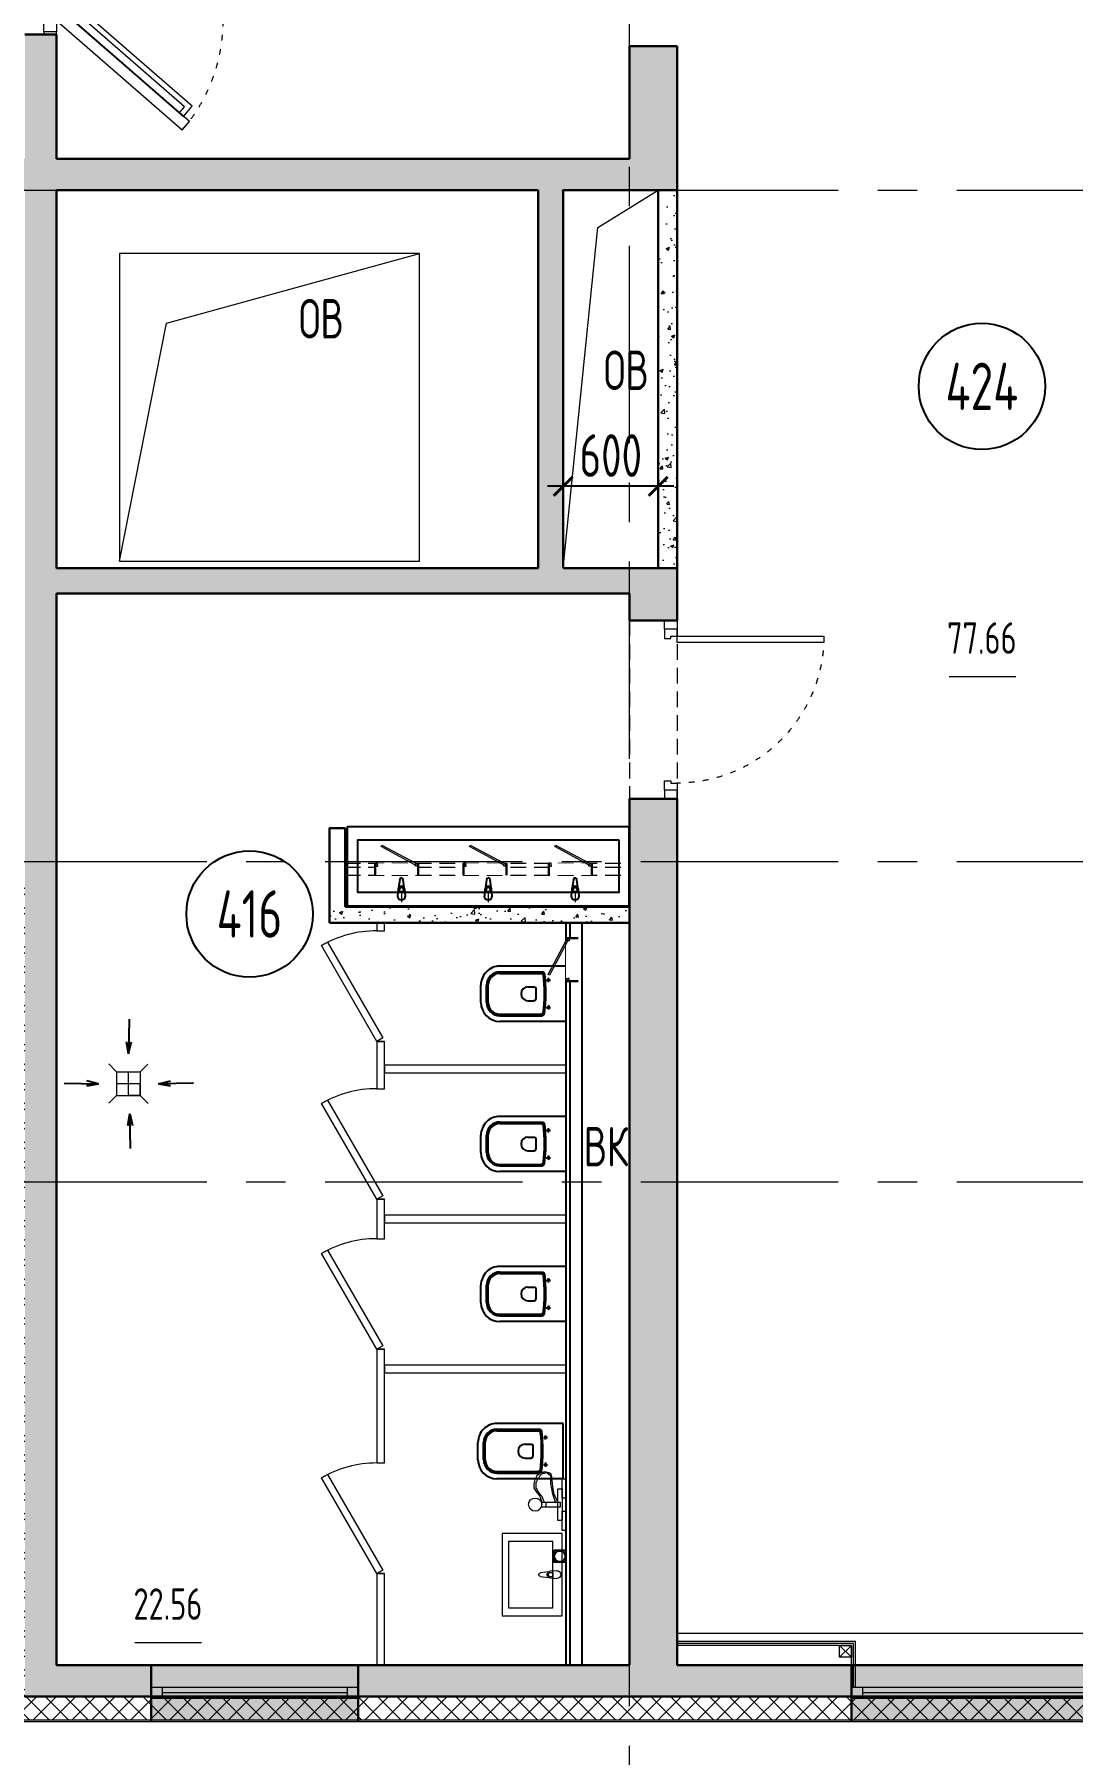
# Model space of a CAD drawing. Header units: millimetres. Extents: x -265044 to 366616, y 0 to 292181.
# Drawn here: x 242606 to 249181, y 61088 to 71983 of the extents above; entities that cross this region are included whole.
import ezdxf
from ezdxf import colors
from ezdxf.entities.mleader import LeaderData, LeaderLine
from ezdxf.enums import TextEntityAlignment as Align
from ezdxf.math import Vec2, Vec3

# ---------------------------------------------------------------- set-up
doc = ezdxf.new("R2010")
doc.units = ezdxf.units.MM
doc.header["$MEASUREMENT"] = 0
doc.set_wipeout_variables(frame=1)
doc.header["$PDMODE"] = 3
doc.header["$PDSIZE"] = -4
for name, pattern in [('ACAD_ISO03W100', [30, 12, -18]), ('ADSK_Штриховая_ш2 п1', [3, 2, -1]), ('CENTER', [2, 1.25, -0.25, 0.25, -0.25])]:
    doc.linetypes.add(name, pattern=pattern)
doc.layers.get('0').update_dxf_attribs({"color": 250, "lineweight": 9})
doc.layers.get('Defpoints').update_dxf_attribs({"color": 6})
for name, color, linetype, lineweight in [('_0', 250, 'Continuous', 9), ('_TEXT', 189, 'Continuous', 30), ('_ВК-шахты', 3, 'Continuous', 30), ('АР_Двери', 5, 'Continuous', 18), ('АР_Маркер экспликации', 239, 'Continuous', 13), ('АР_МосжилНии_Стены', 202, 'Continuous', 30), ('АР_Навесной фасад', 5, 'Continuous', 5), ('АР_Номер помещения', 1, 'Continuous', 25), ('АР_Окна БЛОК', 250, 'Continuous', 13), ('АР_Оси', 193, 'Continuous', 9), ('АР_Отметки', 250, 'Continuous', 15), ('АР_Перегородки газоблок', 165, 'Continuous', 30), ('АР_Перегородки газоблок_Штрих', 165, 'Continuous', 5), ('АР_Перегородки сантехнические', 216, 'Continuous', 9), ('АР_Подоконники', 163, 'Continuous', 9), ('АР_Помещения_площадь', 19, 'Continuous', 9), ('АР_Сущ Несущая стена', 202, 'Continuous', 30), ('АР_тонкая линия', 250, 'Continuous', 0), ('АР_Утеплитель', 250, 'Continuous', 9), ('АР_Штриховка монолит', 250, 'Continuous', 9), ('Размер шахт', 95, 'Continuous', 9), ('Сантехнические приборы', 7, 'Continuous', 9), ('Эвакуация', 7, 'Continuous', 9)]:
    doc.layers.add(name, color=color, linetype=linetype, lineweight=lineweight)
for name, color, linetype in [('АР_Отверстия', 251, 'Continuous'), ('ТХ_ВК_оборуд.ТХ', 250, 'Continuous'), ('ТХ_ВК_трапы', 5, 'Continuous'), ('ТХ_дозаторы', 7, 'Continuous'), ('ТХ_размеры', 240, 'Continuous'), ('ТХ_сантехника', 253, 'Continuous')]:
    doc.layers.add(name, color=color, linetype=linetype)
doc.styles.add('ICOCPEUR', font='isocpeur.ttf')
doc.styles.add('ISOCPEUR', font='isocpeur.ttf', dxfattribs={"width": 0.7})
doc.styles.get("Standard").update_dxf_attribs({"font": 'isocpeur.ttf'})
doc.dimstyles.new('R_100', dxfattribs={"dimtxt": 270, "dimasz": 120, "dimexe": 100, "dimexo": 0, "dimgap": 60, "dimtad": 1, "dimdec": 0, "dimrnd": 5, "dimzin": 0, "dimdsep": 46, "dimtxsty": 'ISOCPEUR', "dimblk": 'ARCHTICK', "dimcen": 0, "dimdle": 100, "dimclrd": 256, "dimclre": 256, "dimclrt": 256, "dimadec": 0, "dimazin": 0, "dimtfac": 2, "dimtdec": 0, "dimtofl": 0, "dimtmove": 1, "dimatfit": 3, "dimfxl": 1, "dimtvp": 3, "dimtolj": 1, "dimtzin": 0, "dimarcsym": 0})
pattern_1 = [(50, (0, 0), (215.17805, -18.82564), [22.5, -247.5]), (355, (0, 0), (-41.6254, 225.65764), [18, -198]), (100.45144, (17.93, -1.57), (173.55265, 206.832), [19.12206, -210.34263]), (46.1842, (0, 60), (320.1724, -49.65578), [33.75, -371.25]), (96.63564, (26.68, 55.86), (280.3986, 292.23558), [28.6831, -315.51413]), (351.18416, (0, 60), (280.3986, 292.2356), [27, -297]), (21, (30, 45), (179.07212, -120.78567), [22.5, -247.5]), (326, (30, 45), (72.9946, 217.54501), [18, -198]), (71.451445, (44.92, 34.93), (252.06671, 96.75935), [19.12206, -210.34263]), (37.5, (0, 0), (3.647957, 99.868156), [0, -195.6, 0, -201, 0, -198.75]), (7.5, (0, 0), (78.92086, 118.323514), [0, -114.6, 0, -191.1, 0, -75.75]), (327.5, (-66.9, 0), (160.14673, -6.766462), [0, -75, 0, -234, 0, -310.5]), (317.5, (-96.9, 0), (174.95585, 30.031495), [0, -97.5, 0, -155.4, 0, -220.5])]

# ---------------------------------------------------------------- blocks, each defined once
blk = doc.blocks.new('*U1037')
at = {"color": 8}
blk.add_lwpolyline([(-100, 80), (-100, 1010), (-140, 1010), (-140, 80)], close=True, dxfattribs=at)
for points in [[(-1130, 0), (-1130, 80), (-1075, 80), (-1075, 0), (-1130, 0)], [(-1075, 80), (-1075, 0), (-1015, 0), (-1015, 40), (-1030, 40), (-1030, 80), (-1075, 80)], [(-55, 80), (-55, 0), (-115, 0), (-115, 40), (-100, 40), (-100, 80), (-55, 80)], [(0, 0), (0, 80), (-55, 80), (-55, 0), (0, 0)]]:
    blk.add_lwpolyline(points, dxfattribs=at)
at = {"color": 8, "linetype": 'ACAD_ISO03W100', "ltscale": 3}
blk.add_arc((-100, 80), 930, 90, 180, dxfattribs=at)
blk = doc.blocks.new('*U372')
h = blk.add_hatch(color=8)
h.dxf.hatch_style = 1
h.paths.add_polyline_path([(-1310, -140), (0, -140), (0, 220), (-1310, 220)])
at = {"color": 8, "lineweight": 30}
for p, q in [((-1310, -140), (-1310, 220)), ((0, -140), (0, 220))]:
    blk.add_line(p, q, dxfattribs=at)
at = {"color": 8}
for p, q in [((0, 220), (-1310, 220)), ((-1310, 70), (0, 70)), ((-1310, 0), (0, 0)), ((-1240, 0), (-1240, 70)), ((-1240, 35), (-70, 35)), ((-70, 0), (-70, 70)), ((-1310, -140), (0, -140)), ((-1310, -140), (-1310, -140)), ((-1310, -140), (-1310, -140)), ((0, -140), (0, -140)), ((0, -140), (0, -140))]:
    blk.add_line(p, q, dxfattribs=at)
blk = doc.blocks.new('*U371')
h = blk.add_hatch(color=8)
h.dxf.hatch_style = 1
h.paths.add_polyline_path([(-1600, -140), (0, -140), (0, 220), (-1600, 220)])
at = {"color": 8, "lineweight": 30}
for p, q in [((-1600, -140), (-1600, 220)), ((0, -140), (0, 220))]:
    blk.add_line(p, q, dxfattribs=at)
at = {"color": 8}
for p, q in [((0, 220), (-1600, 220)), ((-1600, 70), (0, 70)), ((-1600, 0), (0, 0)), ((-1530, 0), (-1530, 70)), ((-1530, 35), (-70, 35)), ((-70, 0), (-70, 70)), ((-1600, -140), (0, -140)), ((-1600, -140), (-1600, -140)), ((-1600, -140), (-1600, -140)), ((0, -140), (0, -140)), ((0, -140), (0, -140))]:
    blk.add_line(p, q, dxfattribs=at)
blk = doc.blocks.new('*U189')
at = {"layer": 'АР_Номер помещения', "color": 8}
blk.add_circle((-20474, 3871), 400, dxfattribs=at)
at = {"layer": 'АР_Помещения_площадь', "color": 8}
blk.add_line((-20778, -745), (-21200, -745), dxfattribs=at)
at = {"color": 8, "style": 'ISOCPEUR', "width": 0.7, "flags": 1}
blk.add_attdef('КАТЕГОРИЯ', (-499, -2092), '', height=250, dxfattribs=at)
at = {"layer": 'АР_Номер помещения', "color": 8, "style": 'ISOCPEUR', "width": 0.7}
blk.add_attdef('НОМЕР_ПОМЕЩЕНИЯ', text='', height=300, dxfattribs=at).set_placement((-20474, 3871), align=Align.MIDDLE_CENTER)
at = {"layer": 'АР_Помещения_площадь', "color": 8, "lineweight": 30, "width": 0.7, "flags": 104}
blk.add_attdef('ИМЯ_ПОМЕЩЕНИЯ', text='', height=100, dxfattribs=at).set_placement((158, 1217), align=Align.MIDDLE_CENTER)
at = {"layer": 'АР_Помещения_площадь', "color": 8, "style": 'ISOCPEUR', "width": 0.7}
blk.add_attdef('ПЛОЩАДЬ_ПОМЕЩЕНИЯ', text='', height=200, dxfattribs=at).set_placement((-20773, -499), align=Align.MIDDLE_RIGHT)
blk = doc.blocks.new('*U918')
at = {"layer": 'АР_Номер помещения', "color": 8}
blk.add_circle((-15051, 8363), 400, dxfattribs=at)
at = {"layer": 'АР_Помещения_площадь', "color": 8}
blk.add_line((-14836, 6523), (-15259, 6523), dxfattribs=at)
at = {"color": 8, "style": 'ISOCPEUR', "width": 0.7, "flags": 1}
blk.add_attdef('КАТЕГОРИЯ', (-499, -2092), '', height=250, dxfattribs=at)
at = {"layer": 'АР_Номер помещения', "color": 8, "style": 'ISOCPEUR', "width": 0.7}
blk.add_attdef('НОМЕР_ПОМЕЩЕНИЯ', text='', height=300, dxfattribs=at).set_placement((-15051, 8363), align=Align.MIDDLE_CENTER)
at = {"layer": 'АР_Помещения_площадь', "color": 8, "style": 'ISOCPEUR', "width": 0.7}
blk.add_attdef('ПЛОЩАДЬ_ПОМЕЩЕНИЯ', text='', height=200, dxfattribs=at).set_placement((-14831, 6769), align=Align.MIDDLE_RIGHT)
at = {"layer": 'АР_Помещения_площадь', "color": 8, "lineweight": 30, "width": 0.7, "flags": 104}
blk.add_attdef('ИМЯ_ПОМЕЩЕНИЯ', text='', height=100, dxfattribs=at).set_placement((158, 1217), align=Align.MIDDLE_CENTER)
blk = doc.blocks.new('_DotSmall')
at = {"color": 8, "linetype": 'ByBlock', "const_width": 0.5}
blk.add_lwpolyline([(-0.0625, 0, 1), (0.0625, 0, 1)], format="xyb", close=True, dxfattribs=at)
blk = doc.blocks.new('_ArchTick')
at = {"color": 8, "linetype": 'ByBlock', "const_width": 0.15}
blk.add_lwpolyline([(-0.5, -0.5), (0.5, 0.5)], dxfattribs=at)
blk = doc.blocks.new('*D797')
at = {"layer": 'Defpoints', "color": 0, "lineweight": 13, "ltscale": 100, "transparency": 16777216}
for p in [(245955, 69121), (245955, 69024), (246556, 69024)]:
    blk.add_point(p, dxfattribs=at)
at = {"layer": 'Размер шахт', "color": 8, "lineweight": -2, "ltscale": 100, "transparency": 16777216}
for p, q in [((245955, 69024), (245955, 69221)), ((246556, 69024), (246556, 69221)), ((246656, 69121), (245855, 69121))]:
    blk.add_line(p, q, dxfattribs=at)
at = {"layer": 'Размер шахт', "color": 8, "lineweight": -2, "ltscale": 100, "transparency": 16777216, "xscale": 120, "yscale": 120, "zscale": 120, "rotation": 180}
blk.add_blockref('_ArchTick', (245955, 69121), dxfattribs=at)
at = {"layer": 'Размер шахт', "color": 8, "lineweight": -2, "ltscale": 100, "transparency": 16777216, "xscale": 120, "yscale": 120, "zscale": 120}
blk.add_blockref('_ArchTick', (246556, 69121), dxfattribs=at)
at = {"layer": 'Размер шахт', "color": 8, "ltscale": 100, "transparency": 16777216, "insert": (246256, 69316), "char_height": 270, "attachment_point": 5, "style": 'ISOCPEUR'}
blk.add_mtext('\\A1;600', dxfattribs=at)
blk = doc.blocks.new('*U15')
at = {"color": 8}
for p, q in [((0, 0), (0, -50)), ((700, 0), (700, -50))]:
    blk.add_line(p, q, dxfattribs=at)
blk.add_lwpolyline([(0, 0), (606, 350), (628, 312), (22, -38)], close=True, dxfattribs=at)
blk.add_arc((0, 0), 700, 0, 30, dxfattribs=at)
blk = doc.blocks.new('Из_буфера31843')
at = {"color": 8}
for p, q in [((366, 166), (359, 113)), ((395, 113), (388, 166)), ((916, 166), (909, 113)), ((945, 113), (938, 166)), ((1466, 166), (1459, 113)), ((1495, 113), (1488, 166)), ((356, 104), (352, 62)), ((363, 87), (363, 101)), ((390, 87), (363, 87)), ((390, 101), (390, 87)), ((402, 62), (398, 104)), ((906, 104), (902, 62)), ((913, 87), (913, 101)), ((940, 87), (913, 87)), ((940, 101), (940, 87)), ((952, 62), (948, 104)), ((1456, 104), (1452, 62)), ((1463, 87), (1463, 101)), ((1490, 87), (1463, 87)), ((1490, 101), (1490, 87)), ((1502, 62), (1498, 104))]:
    blk.add_line(p, q, dxfattribs=at)
at = {"color": 8, "lineweight": 13, "ltscale": 500}
for p, q in [((377, 85), (377, 23)), ((927, 85), (927, 23)), ((1477, 85), (1477, 23))]:
    blk.add_line(p, q, dxfattribs=at)
at = {"color": 8}
for points in [[(1820, 500), (34, 500), (34, 0), (1820, 0)], [(1755, 415), (99, 415), (99, 85), (1755, 85)]]:
    blk.add_lwpolyline(points, close=True, dxfattribs=at)
for centre, major_axis, start_param, end_param in [((377, 102), (-14.9, -14.9), -1.35736, -0.875625), ((377, 102), (-14.9, 14.9), 4.498953, 6.496621), ((377, 101), (-9.62, 9.62), 3.926991, 7.068583), ((377, 165), (-7.91, 7.91), 4.051589, 6.943986), ((377, 102), (-14.9, 14.9), 4.017217, 4.498953), ((927, 102), (-14.9, -14.9), -1.35736, -0.875625), ((927, 102), (-14.9, 14.9), 4.498953, 6.496621), ((927, 101), (-9.62, 9.62), 3.926991, 7.068583), ((927, 165), (-7.91, 7.91), 4.051589, 6.943986), ((927, 102), (-14.9, 14.9), 4.017217, 4.498953), ((1477, 102), (-14.9, -14.9), -1.35736, -0.875625), ((1477, 102), (-14.9, 14.9), 4.498953, 6.496621), ((1477, 101), (-9.62, 9.62), 3.926991, 7.068583), ((1477, 165), (-7.91, 7.91), 4.051589, 6.943986), ((1477, 102), (-14.9, 14.9), 4.017217, 4.498953), ((377, 62), (-17.7, -17.7), -0.785398, 2.356194), ((927, 62), (-17.7, -17.7), -0.785398, 2.356194), ((1477, 62), (-17.7, -17.7), -0.785398, 2.356194)]:
    blk.add_ellipse(centre, major_axis=major_axis, ratio=1, start_param=start_param, end_param=end_param, dxfattribs=at)
blk = doc.blocks.new('унитаз поликлиники')
at = {"color": 8}
for p, q in [((0, 175), (0, -175)), ((0, 175), (420, 175)), ((420, 139), (150, 139)), ((420, 129), (157, 129)), ((126, 87), (100, 87)), ((112, 73), (112, 100)), ((192, -34), (192, 34)), ((242, 44), (202, 44)), ((494, 57), (494, -57)), ((504, 55), (504, -55)), ((540, 55), (540, -55)), ((126, -87), (99, -86)), ((112, -73), (112, -100)), ((242, -44), (202, -44)), ((0, -175), (420, -175)), ((420, -139), (148, -139)), ((420, -129), (155, -129))]:
    blk.add_line(p, q, dxfattribs=at)
for centre, radius, start, end in [((420, 55), 120, 0, 90), ((420, 55), 83.5, 359.8619, 90.3335), ((420, 55), 74, 0, 90), ((242, 0), 43.7, 270, 90), ((420, -55), 120, 270, 0), ((420, -55), 84, 270, 0), ((420, -55), 74, 270, 358.4018)]:
    blk.add_arc(centre, radius, start, end, dxfattribs=at)
at = {"color": 8, "extrusion": (0, 0, -1)}
for centre, major_axis, ratio, start_param, end_param in [((1158, 0), (-731, -726), 0.993775, 0.659849, 0.910919), ((984, 0), (-23, -941), 0.89728, 1.422258, 1.677847), ((150, 127), (-5.6, -10.5), 0.821373, 1.269211, 2.570669), ((154, 120), (-5.61, -7.72), 0.798093, 1.232924, 2.686723), ((112, 87), (3.55, 3.55), 1, 5.504025, 11.78721), ((202, -33), (4.12, -9.49), 0.964797, 0.42926, 1.943413), ((148, -127), (5.4, -10.4), 0.836443, 0.56114, 1.877577), ((155, -117), (5.3, -10.4), 0.842984, 0.549902, 1.8819)]:
    blk.add_ellipse(centre, major_axis=major_axis, ratio=ratio, start_param=start_param, end_param=end_param, dxfattribs=at)
at = {"color": 8}
for centre, major_axis, ratio, start_param, end_param in [((202, 33), (4.12, 9.49), 0.964797, 0.42926, 1.943413), ((112, -87), (3.54, -3.55), 1, 5.504025, 11.78721)]:
    blk.add_ellipse(centre, major_axis=major_axis, ratio=ratio, start_param=start_param, end_param=end_param, dxfattribs=at)
blk = doc.blocks.new('Из_буфера27431')
at = {"color": 8, "linetype": 'Continuous', "lineweight": 5}
for p, q in [((-139, 11), (-86, 18)), ((-139, 11), (-86, 18)), ((-76, 21), (-34, 25)), ((-76, 21), (-34, 25)), ((-59, 14), (-74, 14)), ((-59, 14), (-74, 14)), ((-59, -14), (-59, 14)), ((-59, -14), (-59, 14)), ((-86, -18), (-139, -11)), ((-86, -18), (-139, -11)), ((-34, -25), (-76, -21)), ((-34, -25), (-76, -21)), ((-74, -14), (-59, -14)), ((-74, -14), (-59, -14))]:
    blk.add_line(p, q, dxfattribs=at)
for points in [[(0, -260), (-380, -260), (-380, 260), (0, 260)], [(-59, -210), (-339, -210), (-339, 210), (-59, 210)], [(-59, -210), (-339, -210), (-339, 210), (-59, 210)]]:
    blk.add_lwpolyline(points, close=True, dxfattribs=at)
for centre, radius, start, end in [((-137, 0), 11.2, 97.1389, 262.8611), ((-137, 0), 11.2, 97.1389, 262.8611), ((-74, 0), 21.1, 122.771, 237.229), ((-74, 0), 21.1, 122.771, 237.229), ((-74, 0), 13.6, 90, 270), ((-74, 0), 13.6, 90, 270), ((-74, 0), 21.1, 95.1696, 122.771), ((-74, 0), 21.1, 95.1696, 122.771), ((-34, 0), 25, 270, 90), ((-34, 0), 25, 270, 90), ((-74, 0), 21.1, 237.229, 264.8304), ((-74, 0), 21.1, 237.229, 264.8304)]:
    blk.add_arc(centre, radius, start, end, dxfattribs=at)
blk = doc.blocks.new('дв.1700')
at = {"layer": 'АР_Двери', "color": 8}
for points in [[(-87, 0), (-87, -80), (-70, -80), (-70, 0), (-87, 0)], [(-70, -80), (-70, 0), (0, 0), (0, -30), (0, -30), (0, -80), (-70, -80)], [(1596, -80), (1596, 0), (1526, 0), (1526, -30), (1526, -30), (1526, -80), (1596, -80)], [(1613, 0), (1613, -80), (1596, -80), (1596, 0), (1613, 0)]]:
    blk.add_lwpolyline(points, dxfattribs=at)
for points in [[(0, -80), (-692, -876), (-639, -922), (53, -126)], [(1997, -150), (1526, -150), (1526, -80), (1997, -80)], [(20, -164), (-606, -884), (-542, -940), (84, -219)], [(-3, -190), (-583, -858), (-546, -890), (35, -223)], [(1947, -235), (1576, -235), (1576, -150), (1947, -150)], [(1912, -200), (1611, -200), (1611, -150), (1912, -150)]]:
    blk.add_lwpolyline(points, close=True, dxfattribs=at)
at = {"layer": 'АР_Двери', "color": 8, "linetype": 'ACAD_ISO03W100', "ltscale": 3}
for points in [[(0, -80), (0, -1135), (70, -1135), (70, -80)], [(1456, -551), (1456, -80), (1526, -80), (1526, -551)]]:
    blk.add_lwpolyline(points, close=True, dxfattribs=at)
for points in [[(70, -1050), (70, -1085), (155, -1085), (155, -130), (70, -130), (70, -165)], [(70, -1050), (120, -1050), (120, -165), (70, -165)], [(1456, -466), (1456, -501), (1371, -501), (1371, -130), (1456, -130), (1456, -165)], [(1456, -466), (1406, -466), (1406, -165), (1456, -165)]]:
    blk.add_lwpolyline(points, dxfattribs=at)
for centre, radius, start, end in [((0, -80), 1055, 229, 0), ((1526, -80), 471, 180, 351.4758)]:
    blk.add_arc(centre, radius, start, end, dxfattribs=at)
blk = doc.blocks.new('111')
at = {"layer": 'Сантехнические приборы', "color": 8}
blk.add_line((293830, -128587), (293830, -128612), dxfattribs=at)
at = {"layer": 'Сантехнические приборы', "color": 8, "lineweight": 0}
for points in [[(293831, -128402), (293857, -128402), (293857, -128524), (293831, -128524)], [(293857, -128466), (293883, -128466), (293883, -128665), (293857, -128665)], [(293870, -128550), (293986, -128550), (293986, -128582), (293870, -128582)], [(293986, -128582), (293960, -128582), (293960, -128550), (293986, -128550)], [(293831, -128607), (293857, -128607), (293857, -128729), (293831, -128729)]]:
    blk.add_lwpolyline(points, close=True, dxfattribs=at)
for points in [[(293883, -128582), (293908, -128633), (293915, -128678), (293921, -128742), (293928, -128762), (293941, -128768), (293966, -128774), (293992, -128768), (294018, -128749), (294030, -128723), (294037, -128697), (294037, -128672), (294024, -128652), (293998, -128620), (293986, -128582)], [(293896, -128575), (293902, -128595), (293915, -128633), (293921, -128665), (293928, -128697), (293928, -128717), (293928, -128729), (293928, -128736), (293928, -128742), (293928, -128749), (293934, -128755), (293941, -128755), (293941, -128762), (293947, -128762), (293953, -128768), (293960, -128768), (293966, -128768), (293966, -128762), (293973, -128762), (293979, -128762), (293992, -128755), (293998, -128749), (294005, -128736), (294011, -128729), (294018, -128717), (294024, -128704), (294024, -128697), (294024, -128691), (294024, -128685), (294024, -128678), (294024, -128672), (294018, -128665), (294018, -128659), (294011, -128652), (294011, -128646), (293998, -128633), (293986, -128620), (293979, -128601), (293973, -128588), (293973, -128582)]]:
    blk.add_lwpolyline(points, dxfattribs=at)
for points in [[(293986, -128569), (293986, -128543), (294005, -128524), (294024, -128524)], [(294024, -128524), (294050, -128524), (294069, -128543), (294069, -128569)], [(294024, -128607), (294005, -128607), (293986, -128588), (293986, -128569)], [(294069, -128569), (294069, -128588), (294050, -128607), (294024, -128607)]]:
    blk.add_open_spline(points, degree=3, dxfattribs=at)
blk = doc.blocks.new('A$C500e89c7')
at = {"color": 8, "ltscale": 100}
blk.add_circle((-37, 37), 35.3, dxfattribs=at)
at = {"layer": 'ТХ_дозаторы', "color": 8, "ltscale": 100}
blk.add_lwpolyline([(-73, 75), (0, 75), (0, 0), (-73, 0)], close=True, dxfattribs=at)
blk = doc.blocks.new('A$C3079c8b3')
at = {"layer": 'АР_Перегородки газоблок', "color": 8, "lineweight": 25, "ltscale": 100}
for points in [[(33798, -16925), (33798, -12223)], [(33823, -16925), (33823, -12223)], [(33898, -12223), (33898, -16925)]]:
    blk.add_lwpolyline(points, dxfattribs=at)
blk = doc.blocks.new('A$Ce02d65bd')
at = {"color": 8, "ltscale": 100}
for points in [[(0, 0), (0, 75), (75, 75), (75, 0), (0, 0)], [(0, 0), (75, 75)], [(0, 75), (75, 0)]]:
    blk.add_lwpolyline(points, dxfattribs=at)
blk = doc.blocks.new('Трап ТХ')
at = {"layer": 'ТХ_ВК_трапы', "color": 8, "lineweight": 0}
for p, q in [((305243, -196674), (305293, -196725)), ((305293, -196725), (305293, -196875)), ((305293, -196725), (305442, -196725)), ((305368, -196875), (305368, -196725)), ((305491, -196676), (305442, -196725)), ((305442, -196725), (305442, -196875)), ((305442, -196800), (305293, -196800)), ((305442, -196875), (305442, -196800)), ((305243, -196924), (305293, -196875)), ((305293, -196875), (305442, -196875)), ((305442, -196875), (305368, -196875)), ((305493, -196926), (305442, -196875))]:
    blk.add_line(p, q, dxfattribs=at)
blk = doc.blocks.new('A$C985b353d')
at = {"layer": 'ТХ_ВК_трапы', "color": 8, "ltscale": 100}
for p, q in [((6, 409), (2, 189)), ((2, 189), (-11, 264)), ((-11, 264), (2, 189)), ((2, 189), (20, 264)), ((-407, 3), (-188, -1)), ((-188, -1), (-263, 17)), ((192, -1), (267, 17)), ((412, 3), (192, -1)), ((-188, -1), (-262, -14)), ((-262, -14), (-188, -1)), ((192, -1), (267, -14)), ((267, -14), (192, -1)), ((10, -191), (-4, -265)), ((-4, -265), (10, -191)), ((14, -410), (10, -191)), ((10, -191), (27, -266))]:
    blk.add_line(p, q, dxfattribs=at)
blk = doc.blocks.new('*U1544')
at = {"color": 8}
blk.add_wipeout([(-565, 60), (445, 60), (445, -218), (-565, -218)], dxfattribs=at)
for p, q in [((-530, 60), (-565, 60)), ((-550, 60), (-550, -10)), ((-550, -10), (-550, 60)), ((-510, 60), (-530, 60)), ((-510, 20), (-510, 60)), ((-500, 20), (-510, 20)), ((-500, -10), (-500, 20)), ((380, -10), (380, 20)), ((380, 20), (390, 20)), ((390, 20), (390, 60)), ((390, 60), (410, 60)), ((410, 60), (445, 60)), ((430, 60), (430, -10)), ((430, -10), (430, 60)), ((-565, -10), (-530, -10)), ((-530, -10), (-500, -10)), ((410, -10), (380, -10)), ((445, -10), (410, -10))]:
    blk.add_line(p, q, dxfattribs=at)
at = {"color": 8, "lineweight": 30}
for p, q in [((-565, 60), (-565, -218)), ((445, 60), (445, -218))]:
    blk.add_line(p, q, dxfattribs=at)
at = {"color": 8}
blk.add_lwpolyline([(389, 60), (370, 25), (-424, 448), (-406, 483)], close=True, dxfattribs=at)

msp = doc.modelspace()

# ---------------------------------------------------------------- hatches: boundary and pattern name
at = {"layer": 'АР_Перегородки газоблок_Штрих', "ltscale": 100}
h = msp.add_hatch(dxfattribs=at)
h.set_pattern_fill('AR-CONC', color=8, scale=30)
h.set_pattern_definition(pattern_1)
h.paths.add_polyline_path([(246675.6, 70996.4), (246664.5, 70996.4), (246555.6, 70996.4), (246555.6, 68602.6), (246675.6, 68602.6), (246675.6, 70488.1)])
h = msp.add_hatch(dxfattribs=at)
h.set_pattern_fill('AR-CONC', color=8, scale=30)
h.set_pattern_definition(pattern_1)
h.paths.add_polyline_path([(246375.6, 66456.9), (244474.6, 66456.9), (244474.6, 66356.9), (245973.4, 66356.9), (245973.3, 66355.4), (246073.4, 66355.4), (246073.4, 66356.9), (246375.6, 66356.9)])
at = {"layer": 'АР_Утеплитель', "ltscale": 100}
h = msp.add_hatch(dxfattribs=at)
h.set_pattern_fill('ANSI37', color=8, scale=700)
h.set_pattern_definition([(45, (-750086.02, 104359.21), (-61.871843, 61.871843), []), (135, (-750086.02, 104359.21), (-61.871843, -61.871843), [])])
h.paths.add_polyline_path([(263525.6, 64815.7), (257175.6, 64815.7), (257175.6, 82685.7), (246675.6, 82685.7), (246675.6, 86650.7), (211875.6, 86650.7), (211875.6, 82685.7), (206900.4, 82685.7), (206900.4, 82835.7), (211725.6, 82835.7), (211725.6, 86800.7), (246825.6, 86800.7), (246825.6, 82835.7), (257325.6, 82835.7), (257325.6, 64965.7), (263675.6, 64965.7), (263675.6, 54955.7), (250275.6, 54955.7), (250275.6, 61305.7), (242395.6, 61305.7), (242395.6, 66495.7), (234160.3, 66495.7), (234160.3, 66245.7), (234010.3, 66245.7), (234010.3, 66645.7), (242545.6, 66645.7), (242545.6, 61455.7), (250425.6, 61455.7), (250425.6, 55105.7), (263525.6, 55105.7)])
at = {"layer": 'АР_Штриховка монолит', "ltscale": 100}
h = msp.add_hatch(dxfattribs=at)
h.set_pattern_fill('ANSI35', color=8, scale=500)
h.paths.add_polyline_path([(250425.7, 61655.7), (246675.7, 61655.7), (246675.6, 67141.4), (246375.6, 67141.4), (246375.7, 61655.7), (242745.7, 61655.7), (242745.7, 68441.9), (246375.7, 68441.9), (246375.7, 68271.4), (246675.7, 68271.4), (246675.7, 68601.9), (245955.5, 68601.9), (245955.5, 70995.7), (246675.7, 70995.7), (246675.6, 71908.2), (246375.6, 71908.2), (246375.7, 71195.7), (245395.5, 71195.7), (245395.5, 70995.7), (245795.5, 70995.7), (245795.5, 68601.9), (242745.7, 68601.9), (242745.7, 70995.7), (245395.5, 70995.7), (245395.5, 71195.7), (242745.6, 71195.7), (242745.6, 71983.2), (242545.6, 71983.2), (242545.6, 71195.7), (236749, 71195.7), (236749, 70995.7), (242545.7, 70995.7), (242545.7, 61455.7), (250425.7, 61455.7)])

# ---------------------------------------------------------------- linework, layer by layer
at = {"color": 8}
for points in [[(247805.6, 61515.7), (247805.6, 61804.8), (246680.6, 61804.8)], [(247793.1, 61515.7), (247793.1, 61792.3), (246680.6, 61792.3)], [(247780.6, 61535.3), (247780.6, 61779.8), (246680.6, 61779.8), (246680.6, 61779.8)]]:
    msp.add_lwpolyline(points, dxfattribs=at)
at = {"layer": 'АР_МосжилНии_Стены', "color": 8, "ltscale": 100}
for points in [[(242745.6, 71195.7), (244295.5, 71195.7)], [(242745.6, 70995.7), (244295.5, 70995.7)], [(244167.8, 70995.7), (245795.5, 70995.7)], [(245795.5, 68601.9), (245795.5, 70995.7)], [(245955.5, 70995.7), (245955.5, 68601.9)], [(242745.6, 68601.9), (245797.2, 68601.9)], [(245957.2, 68601.9), (246675.6, 68601.9)], [(246675.6, 68601.9), (246675.6, 68271.4)], [(246375.6, 68441.9), (242745.6, 68441.9)], [(246675.6, 68271.4), (246375.6, 68271.4)]]:
    msp.add_lwpolyline(points, dxfattribs=at)
at = {"layer": 'АР_Навесной фасад', "color": 8, "ltscale": 100}
for p, q in [((250265.6, 61295.7), (242385.6, 61295.7)), ((250275.6, 61305.7), (242395.6, 61305.7))]:
    msp.add_line(p, q, dxfattribs=at)
at = {"layer": 'АР_Оси', "color": 8, "linetype": 'CENTER', "ltscale": 1000}
for p, q in [((246375.6, 53394.4), (246375.6, 87701.9)), ((182446.9, 70995.7), (266044, 70995.7)), ((182446.9, 66745.7), (266044, 66745.7)), ((182446.9, 64715.7), (266044, 64715.7)), ((182446.9, 61455.7), (266044, 61455.7))]:
    msp.add_line(p, q, dxfattribs=at)
at = {"layer": 'АР_Перегородки газоблок', "color": 8, "ltscale": 100}
for points in [[(246555.8, 68602.6), (246555.6, 70996.4)], [(246675.6, 70996.4), (246675.6, 68602.6)], [(244474.6, 66356.9), (244474.6, 66956.9), (244574.6, 66956.9)], [(244574.6, 66456.9), (244574.6, 66956.9)], [(244474.6, 66356.9), (244474.6, 66456.9)], [(246078.4, 66356.9), (244474.6, 66356.9)], [(244574.6, 66456.9), (246375.6, 66456.9)], [(246375.6, 66356.9), (246073.4, 66356.9)]]:
    msp.add_lwpolyline(points, dxfattribs=at)
at = {"layer": 'АР_Перегородки газоблок', "color": 8, "lineweight": 5, "ltscale": 100}
msp.add_lwpolyline([(243145.6, 68646.9), (245043.6, 68646.9), (245043.6, 70595.7), (243145.6, 70595.7)], close=True, dxfattribs=at)
msp.add_lwpolyline([(243145.6, 68646.9), (243443, 70153.5), (245043.6, 70595.7)], dxfattribs=at)
at = {"layer": 'АР_Перегородки сантехнические', "color": 8, "lineweight": 0}
for points in [[(244773.4, 66305.7), (244823.4, 66305.7), (244823.4, 66355.7), (244773.4, 66355.7)], [(244773.4, 65305.7), (244823.4, 65305.7), (244823.4, 65605.7), (244773.4, 65605.7)], [(245973.4, 65405.7), (245973.4, 65455.7), (244823.4, 65455.7), (244823.4, 65405.7)], [(244773.4, 64355.7), (244823.4, 64355.7), (244823.4, 64605.7), (244773.4, 64605.7)], [(245973.4, 64455.7), (245973.4, 64505.7), (244823.4, 64505.7), (244823.4, 64455.7)], [(244773.4, 62935.2), (244823.4, 62935.2), (244823.4, 63655.7), (244773.4, 63655.7)], [(245973.4, 63505.7), (245973.4, 63555.7), (244823.4, 63555.7), (244823.4, 63505.7)], [(244773.4, 61655.7), (244823.4, 61655.7), (244823.4, 62235.2), (244773.4, 62235.2)]]:
    msp.add_lwpolyline(points, close=True, dxfattribs=at)
at = {"layer": 'АР_Подоконники', "color": 8, "ltscale": 100}
msp.add_line((250485.6, 61855.7), (246675.6, 61855.7), dxfattribs=at)
at = {"layer": 'АР_Сущ Несущая стена', "color": 8, "ltscale": 100}
for p, q in [((242745.6, 71983.2), (242545.6, 71983.2)), ((242745.6, 71983.2), (242545.6, 71983.2)), ((242745.6, 71983.2), (242745.6, 71195.7)), ((246375.6, 71908.2), (246375.6, 71195.7)), ((246375.6, 71908.2), (246675.6, 71908.2)), ((246675.6, 71908.2), (246675.6, 70995.7)), ((244167.8, 71195.7), (246375.6, 71195.7)), ((242745.6, 68601.9), (242745.6, 70995.7)), ((245955.5, 70995.7), (246675.6, 70995.7)), ((242745.6, 61655.7), (242745.6, 68441.9)), ((246375.6, 68441.9), (246375.6, 68271.4)), ((246375.6, 67141.4), (246375.6, 61655.8)), ((246375.6, 67141.4), (246675.6, 67141.4)), ((246675.6, 67141.4), (246675.6, 61655.7)), ((246375.6, 61655.7), (242745.6, 61655.7)), ((250485.6, 61655.7), (246675.6, 61655.7)), ((250425.6, 61455.7), (242545.6, 61455.7))]:
    msp.add_line(p, q, dxfattribs=at)
at = {"layer": 'АР_тонкая линия', "color": 8, "linetype": 'ADSK_Штриховая_ш2 п1', "ltscale": 50}
for p, q in [((246375.6, 68271.4), (246375.6, 67141.4)), ((246675.6, 68271.4), (246675.6, 67141.4))]:
    msp.add_line(p, q, dxfattribs=at)
at = {"layer": 'АР_тонкая линия', "color": 8, "ltscale": 100}
msp.add_lwpolyline([(245955.5, 68602.6), (246173, 70761.2), (246555.6, 70996.4)], dxfattribs=at)
at = {"layer": 'АР_тонкая линия', "color": 8, "linetype": 'ADSK_Штриховая_ш2 п1', "ltscale": 50}
for points in [[(244570.2, 66734), (246372.4, 66734)], [(244570.2, 66709), (246372.4, 66709)], [(244570.2, 66659), (246372.4, 66659)]]:
    msp.add_lwpolyline(points, dxfattribs=at)
at = {"layer": 'Эвакуация', "color": 8, "lineweight": 18}
for p, q in [((245795.6, 70995.7), (242745.6, 70995.7)), ((242745.6, 70995.7), (242745.6, 70395.7)), ((245795.6, 70995.7), (242745.6, 70995.7)), ((242745.6, 70995.7), (242745.6, 70395.7))]:
    msp.add_line(p, q, dxfattribs=at)
at = {"layer": 'Эвакуация', "color": 8}
for p, q in [((242745.6, 70395.7), (242745.6, 70995.7)), ((242745.6, 70995.7), (245795.6, 70995.7)), ((245795.6, 70995.7), (245795.6, 70395.7))]:
    msp.add_line(p, q, dxfattribs=at)

# ---------------------------------------------------------------- block references
at = {"layer": '_0', "color": 8, "lineweight": -3, "ltscale": 500, "rotation": 180}
msp.add_blockref('A$Ce02d65bd', (247780.6, 61779.8), dxfattribs=at)
at = {"layer": '_TEXT', "color": 8, "ltscale": 500}
msp.add_blockref('A$C3079c8b3', (212175.6, 78580.3), dxfattribs=at)
at = {"layer": 'АР_Двери', "color": 8, "rotation": 90.00000000000001}
msp.add_blockref('дв.1700', (242665.6, 72070.2), dxfattribs=at)
at = {"layer": 'АР_Двери', "color": 8, "xscale": -1, "rotation": 270}
msp.add_blockref('*U1037', (246595.6, 68271.4), dxfattribs=at)
at = {"layer": 'АР_Двери', "color": 8, "lineweight": 30, "rotation": 90.00000000000001}
for p in [(244773.4, 65605.7), (244773.4, 64605.7), (244773.4, 63655.7), (244773.4, 62235.2)]:
    msp.add_blockref('*U15', p, dxfattribs=at)
at = {"layer": 'АР_Маркер экспликации', "color": 8}
ref = msp.add_blockref('*U918', (263657.3, 61390.9), dxfattribs=at)
ref.add_attrib('НОМЕР_ПОМЕЩЕНИЯ', '424', dxfattribs={"layer": 'АР_Номер помещения', "color": 8, "height": 300, "style": 'ISOCPEUR', "width": 0.7}).set_placement((248606.2, 69754.2), align=Align.MIDDLE_CENTER)
ref.add_attrib('ПЛОЩАДЬ_ПОМЕЩЕНИЯ', '77.66', dxfattribs={"layer": 'АР_Помещения_площадь', "color": 8, "height": 200, "style": 'ISOCPEUR', "width": 0.7}).set_placement((248826, 68160), align=Align.MIDDLE_RIGHT)
ref = msp.add_blockref('*U189', (264442.1, 62540.8), dxfattribs=at)
ref.add_attrib('НОМЕР_ПОМЕЩЕНИЯ', '416', dxfattribs={"layer": 'АР_Номер помещения', "color": 8, "height": 300, "style": 'ISOCPEUR', "width": 0.7}).set_placement((243967.8, 66412.2), align=Align.MIDDLE_CENTER)
ref.add_attrib('ПЛОЩАДЬ_ПОМЕЩЕНИЯ', '22.56', dxfattribs={"layer": 'АР_Помещения_площадь', "color": 8, "height": 200, "style": 'ISOCPEUR', "width": 0.7}).set_placement((243668.9, 62042), align=Align.MIDDLE_RIGHT)
at = {"layer": 'АР_Окна БЛОК', "color": 8, "xscale": -1, "rotation": 180}
for name, p in [('*U372', (244655.6, 61515.7)), ('*U371', (249380.6, 61515.7))]:
    msp.add_blockref(name, p, dxfattribs=at)
at = {"layer": 'АР_тонкая линия', "color": 8, "ltscale": 500}
msp.add_blockref('A$C985b353d', (243200.6, 65338), dxfattribs=at)
at = {"layer": 'ТХ_ВК_оборуд.ТХ', "color": 8}
msp.add_blockref('Трап ТХ', (-62167, 262137.5), dxfattribs=at)
at = {"layer": 'ТХ_дозаторы', "color": 8, "ltscale": 100}
msp.add_blockref('A$C500e89c7', (245970.4, 62307), dxfattribs=at)
at = {"layer": 'ТХ_размеры', "color": 8, "rotation": 180}
msp.add_blockref('111', (539804.7, -65894.3), dxfattribs=at)
at = {"layer": 'ТХ_сантехника', "color": 8}
msp.add_blockref('Из_буфера31843', (244553.2, 66464.6), dxfattribs=at)
at = {"layer": 'ТХ_сантехника', "color": 8, "rotation": 180}
for p in [(245973.4, 65906.9), (245973.4, 64955.7), (245973.4, 64005.7), (245954.9, 63010.3)]:
    msp.add_blockref('унитаз поликлиники', p, dxfattribs=at)
at = {"layer": 'ТХ_сантехника', "color": 8, "ltscale": 100, "xscale": -1, "rotation": 180}
msp.add_blockref('Из_буфера27431', (245948.3, 62228.1), dxfattribs=at)

# ---------------------------------------------------------------- texts
at = {"layer": '_ВК-шахты', "color": 8, "ltscale": 100, "insert": (244422.3, 70182.3), "char_height": 250, "attachment_point": 5, "line_spacing_factor": 0.7, "style": 'ICOCPEUR'}
msp.add_mtext('\\A1;{\\W0.7;ОВ}', dxfattribs=at)
at = {"layer": 'АР_Отверстия', "color": 8, "ltscale": 100, "char_height": 250, "attachment_point": 5, "line_spacing_factor": 0.7, "style": 'ICOCPEUR'}
for s, insert in [('\\A1;{\\W0.7;ОВ}', (246353.5, 69855.7)), ('\\A1;{\\W0.7;ВК}', (246225.3, 64938.7))]:
    msp.add_mtext(s, dxfattribs=dict(at, insert=insert))

# ---------------------------------------------------------------- dimensions: what is measured, and where the dimension line sits
at = {"layer": 'Размер шахт', "color": 8, "ltscale": 100}
dim = msp.add_linear_dim(base=(245955.5, 69121.5), p1=(246555.7, 69024), p2=(245955.5, 69024), dimstyle='R_100', override={"dimpost": '\\X', "dimclrd": 8, "dimclre": 8, "dimclrt": 8, "dimfxl": 300, "dimarcsym": 1}, dxfattribs=at)
dim.commit()
dim.dimension.update_dxf_attribs({"geometry": '*D797', "text_midpoint": (246255.6, 69316.5)})

# ---------------------------------------------------------------- leaders
at = {"layer": 'АР_Отметки', "color": 8}
ml = msp.add_multileader_mtext('Standard', dxfattribs=at)
ml.set_content('+9,800', color=8, style='ISOCPEUR')
ml.set_leader_properties(color=8, linetype='Continuous', lineweight=-1)
ml.set_arrow_properties(name='DOTSMALL')
ml.build(insert=Vec2(0, 0))
ml.multileader.update_dxf_attribs({"has_text_frame": 1, "text_left_attachment_type": 4, "text_right_attachment_type": 4, "dogleg_length": 100, "arrow_head_size": 180})
ctx = ml.context
ctx.base_point, ctx.char_height, ctx.arrow_head_size, ctx.landing_gap_size, ctx.plane_origin = Vec3(249563.4, 81908.8), 250, 180, 50, Vec3(249314, 81248)
ctx.left_attachment, ctx.right_attachment = 4, 4
notes = []
notes.append((ctx, [(0, (0, 0, 0), (0, 0), (1, 0), 1, [])]))
ctx.mtext.insert, ctx.mtext.width, ctx.mtext.line_spacing_style, ctx.mtext.flow_direction = Vec3(249613.4, 82242.1), 852.697, 2, 5
ml = msp.add_multileader_mtext('Standard', dxfattribs=at)
ml.set_content('+9,800', color=8, style='ISOCPEUR')
ml.set_leader_properties(color=8, linetype='Continuous', lineweight=-1)
ml.set_arrow_properties(name='DOTSMALL')
ml.build(insert=Vec2(0, 0))
ml.multileader.update_dxf_attribs({"has_text_frame": 1, "text_left_attachment_type": 4, "text_right_attachment_type": 4, "dogleg_length": 100, "arrow_head_size": 180})
ctx = ml.context
ctx.base_point, ctx.char_height, ctx.arrow_head_size, ctx.landing_gap_size, ctx.plane_origin = Vec3(249563.4, 81908.8), 250, 180, 50, Vec3(249314, 81248)
ctx.left_attachment, ctx.right_attachment = 4, 4
notes.append((ctx, [(0, (0, 0, 0), (0, 0), (1, 0), 1, [])]))
ctx.mtext.insert, ctx.mtext.width, ctx.mtext.line_spacing_style, ctx.mtext.flow_direction = Vec3(249613.4, 82242.1), 852.697, 2, 5
ml = msp.add_multileader_mtext('Standard', dxfattribs=at)
ml.set_content('Л.1', color=8, style='ISOCPEUR')
ml.set_leader_properties(color=8, linetype='Continuous', lineweight=-1)
ml.set_arrow_properties(name='DOTSMALL')
ml.build(insert=Vec2(0, 0))
ml.multileader.update_dxf_attribs({"has_text_frame": 1, "text_left_attachment_type": 4, "text_right_attachment_type": 4, "dogleg_length": 100, "arrow_head_size": 180})
ctx = ml.context
ctx.base_point, ctx.char_height, ctx.arrow_head_size, ctx.landing_gap_size, ctx.plane_origin = Vec3(246797.4, 81128.4, 0), 250, 180, 50, Vec3(272187.5, 68886.9, 0)
ctx.left_attachment, ctx.right_attachment = 4, 4
notes.append((ctx, [(0, (0, 0, 0), (0, 0), (1, 0), 1, [])]))
ctx.mtext.insert, ctx.mtext.width, ctx.mtext.line_spacing_style, ctx.mtext.flow_direction = Vec3(246847.4, 81461.7, 0), 852.697, 2, 5
ml = msp.add_multileader_mtext('Standard', dxfattribs=at)
ml.set_content('+11,750', color=8, style='ISOCPEUR')
ml.set_leader_properties(color=8, linetype='Continuous', lineweight=-1)
ml.set_arrow_properties(name='DOTSMALL')
ml.build(insert=Vec2(0, 0))
ml.multileader.update_dxf_attribs({"has_text_frame": 1, "text_left_attachment_type": 4, "text_right_attachment_type": 4, "dogleg_length": 100, "arrow_head_size": 180})
ctx = ml.context
ctx.base_point, ctx.char_height, ctx.arrow_head_size, ctx.landing_gap_size, ctx.plane_origin = Vec3(247705.9, 76291.8), 250, 180, 50, Vec3(248185.1, 73672.7)
ctx.left_attachment, ctx.right_attachment = 4, 4
notes.append((ctx, [(0, (0, 0, 0), (0, 0), (1, 0), 1, [])]))
ctx.mtext.insert, ctx.mtext.width, ctx.mtext.line_spacing_style, ctx.mtext.flow_direction = Vec3(247755.9, 76625.2), 852.697, 2, 5
for ctx, leaders in notes:
    for number, flags, end, landing, length, lines in leaders:
        leader = LeaderData()
        leader.index, (leader.has_last_leader_line, leader.has_dogleg_vector, leader.attachment_direction) = number, flags
        leader.last_leader_point, leader.dogleg_vector, leader.dogleg_length = Vec3(end), Vec3(landing), length
        for number, points, colour, breaks in lines:
            line = LeaderLine()
            line.index, line.vertices, line.color, line.breaks = number, Vec3.list(points), colors.encode_raw_color(colour), breaks
            leader.lines.append(line)
        ctx.leaders.append(leader)

# ---------------------------------------------------------------- next in the draw order: block references
at = {"layer": 'АР_Двери', "color": 8, "xscale": 0.2701273999331003, "yscale": 0.2701273999331003, "zscale": 0.2701273999331003}
for p, rotation in [((244915.7, 66717.8), 0.002280706094175933), ((245476, 66717.8), 0.002280706094175933), ((246015.3, 66717.8), 0.002280706094175933), ((245989.6, 66139.2), 90.00228070609417)]:
    msp.add_blockref('*U1544', p, dxfattribs=dict(at, rotation=rotation))

doc.saveas('drawing.dxf')
